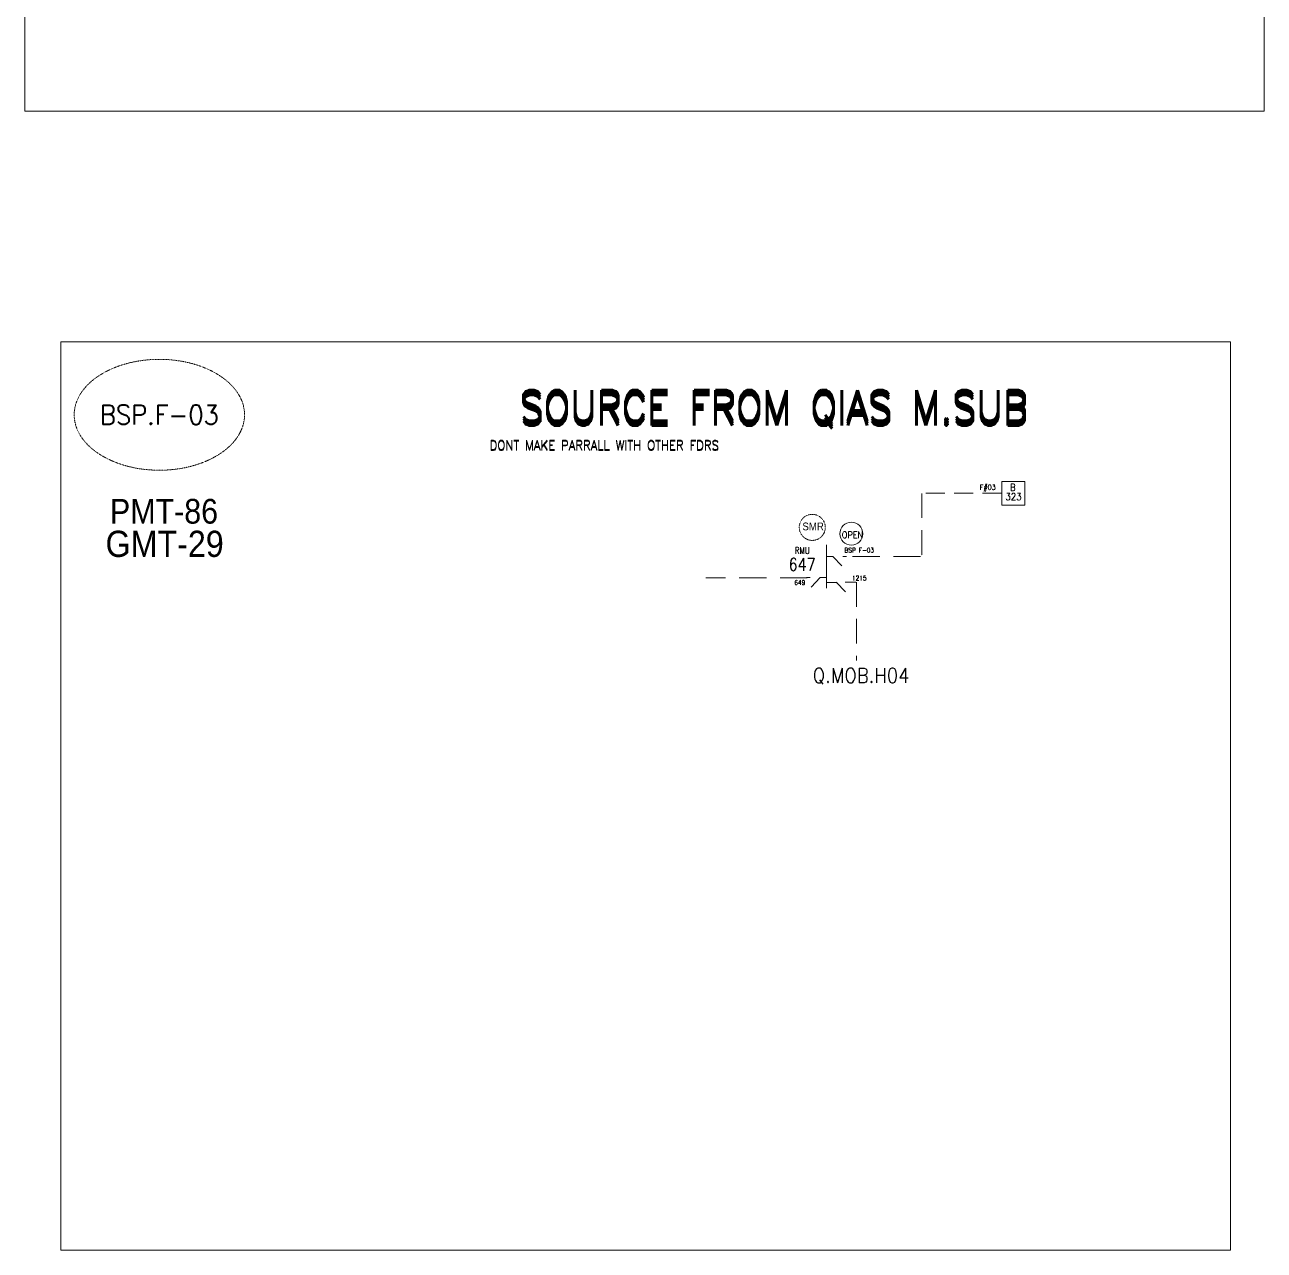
# Model space of a CAD drawing. Header units: metres. Extents: x 65984 to 144644, y -19036 to 23726.
# Drawn here: x 86580 to 87912, y 12650 to 13967 of the extents above; entities that cross this region are included whole.
import ezdxf
from ezdxf.enums import TextEntityAlignment as Align

# ---------------------------------------------------------------- set-up
doc = ezdxf.new("R2010")
doc.units = ezdxf.units.M
doc.header["$MEASUREMENT"] = 0
doc.linetypes.add('DGN Style 3', pattern=[0.013877, 0, -0.013877])
doc.linetypes.add('HIDDEN2', pattern=[2381.25, 1587.5, -793.75])
doc.layers.get('0').update_dxf_attribs({"color": 95, "lineweight": 40})
for name, color, linetype, lineweight in [('d_eos', 111, 'Continuous', 40), ('d_eos no', 121, 'Continuous', 40), ('d_tf no', 6, 'Continuous', 40), ('d_ug cable', 95, 'Continuous', 40), ('fedr no', 95, 'Continuous', 40), ('GRID STATION  04', 7, 'Continuous', 40), ('Level 37', 7, 'Continuous', 0), ('O H MAIN FEEDER', 4, 'Continuous', 100), ('SW N O', 114, 'Continuous', 30)]:
    doc.layers.add(name, color=color, linetype=linetype, lineweight=lineweight)
doc.styles.add('NASKHF', font='naskhf.shx', dxfattribs={"height": 8})
doc.styles.add('Style-Arial', font='arial.ttf')
doc.styles.add('Style-simplex', font='simplex.shx')
doc.styles.add('Style-STANDARD', font='STANDARD.shx')

# ---------------------------------------------------------------- blocks, each defined once
blk = doc.blocks.new('*U4351')
at = {"layer": 'SW N O', "color": 151, "lineweight": 13, "ltscale": 0.426762}
blk.add_circle((0, 0), 16.8, dxfattribs=at)
at = {"layer": 'SW N O', "color": 151, "lineweight": 13, "insert": (1.7, -1.8), "char_height": 9.6, "attachment_point": 5, "line_spacing_factor": 0.6, "style": 'Style-STANDARD'}
blk.add_mtext('OPEN', dxfattribs=at)
blk = doc.blocks.new('*U4352')
at = {"layer": 'd_eos', "color": 2, "linetype": 'Continuous', "lineweight": 13, "ltscale": 0.919211}
for p, q in [((-0.01, -16.17), (-0.01, 16.15)), ((-12.1, 7.43), (-14.92, 7.43)), ((-4.66, 7.43), (-11.45, 0.43)), ((-0.01, 7.43), (-4.66, 7.43)), ((-0.01, -8.42), (4.64, -8.42)), ((4.64, -8.42), (11.44, -15.43)), ((12.09, -8.42), (14.91, -8.42))]:
    blk.add_line(p, q, dxfattribs=at)

msp = doc.modelspace()

# ---------------------------------------------------------------- linework, layer by layer
at = {"color": 1, "linetype": 'HIDDEN2', "lineweight": 13, "ltscale": 0.012803}
msp.add_line((87629.5, 13463.1), (87544.3, 13463.1), dxfattribs=at)
at = {"color": 1, "linetype": 'HIDDEN2', "lineweight": 13, "ltscale": 0.018436}
for p, q in [((87542.6, 13395.2), (87461.2, 13395.2)), ((87420.8, 13372.3), (87312, 13372.3))]:
    msp.add_line(p, q, dxfattribs=at)
at = {"color": 1, "linetype": 'HIDDEN2', "lineweight": 13, "ltscale": 0.016593}
for points in [[(87543.8, 13462.9), (87543.8, 13395.7), (87543.8, 13395.7)], [(87473.6, 13367.5), (87473.6, 13283.3), (87473.6, 13283.3)]]:
    msp.add_lwpolyline(points, dxfattribs=at)
at = {"layer": 'd_eos', "color": 2, "linetype": 'Continuous', "lineweight": 13, "ltscale": 1.305845}
for p, q in [((87441.4, 13367.3), (87453, 13367.3)), ((87451.9, 13367.5), (87461.9, 13357.3)), ((87461.5, 13367.4), (87473.1, 13367.4))]:
    msp.add_line(p, q, dxfattribs=at)
at = {"layer": 'd_ug cable', "color": 1, "linetype": 'DGN Style 3', "lineweight": 13}
msp.add_circle((87426.2, 13426.4), 14, dxfattribs=at)
at = {"layer": 'fedr no', "color": 82, "linetype": 'DGN Style 3', "lineweight": 13, "true_color": 0x1dc70e}
msp.add_ellipse((86724.7, 13547.4), major_axis=(91.5, 0), ratio=0.651175, dxfattribs=at)
at = {"layer": 'GRID STATION  04', "color": 1, "linetype": 'Continuous', "lineweight": 13, "ltscale": 0.588932, "flags": 128}
msp.add_lwpolyline([(87654.5, 13475.6), (87630, 13475.6), (87630, 13450.1), (87654.5, 13450.1)], close=True, dxfattribs=at)
at = {"layer": 'O H MAIN FEEDER', "color": 140, "lineweight": 13, "ltscale": 0.476643, "flags": 128}
msp.add_lwpolyline([(86580.1, 14971.9), (87911.8, 14971.9), (87911.8, 13873.6), (86580.1, 13873.6)], close=True, dxfattribs=at)
at = {"layer": 'O H MAIN FEEDER', "color": 140, "lineweight": 13, "ltscale": 0.498271, "flags": 128}
msp.add_lwpolyline([(86618.9, 13625.9), (87875.4, 13625.9), (87875.4, 12649.5), (86618.9, 12649.5)], close=True, dxfattribs=at)

# ---------------------------------------------------------------- block references
at = {"layer": 'd_eos', "color": 2, "linetype": 'Continuous', "lineweight": 13, "ltscale": 0.919211, "extrusion": (0, 0, -1), "xscale": 1.44, "yscale": 1.44, "zscale": 1.44}
msp.add_blockref('*U4352', (-87441.5, 13384.5), dxfattribs=at)
at = {"layer": 'SW N O', "color": 151, "lineweight": 13, "xscale": 0.733146729852863, "yscale": 0.733146729852863, "zscale": 0.733146729852863}
msp.add_blockref('*U4351', (87468.2, 13419.6), dxfattribs=at)

# ---------------------------------------------------------------- texts
at = {"layer": 'd_eos no', "color": 7, "linetype": 'Continuous', "lineweight": 13, "style": 'Style-Arial', "width": 0.88}
for s, height, p in [('PMT-86', 26.57, (86671.6, 13457)), ('GMT-29', 28.17, (86666.9, 13422.8))]:
    msp.add_text(s, height=height, dxfattribs=at).set_placement(p, align=Align.TOP_LEFT)
at = {"layer": 'd_tf no', "color": 2, "lineweight": 13, "insert": (87415.6, 13431.6), "char_height": 8.362, "attachment_point": 1, "style": 'NASKHF'}
msp.add_mtext('\\Fmsdefault;\\H1x;\\W0.925;SMR\\P', dxfattribs=at)
at = {"layer": 'fedr no', "color": 2, "linetype": 'Continuous', "lineweight": 13, "attachment_point": 5, "style": 'Style-STANDARD'}
for s, insert, char_height in [('\\H0.792701x;SOURCE FROM QIAS M.SUB', (87385, 13555.9), 41.718), ('\\H0.792701x;SOURCE FROM QIAS M.SUB', (87385, 13553.2), 41.718), ('\\H0.792701x;SOURCE FROM QIAS M.SUB', (87385, 13550.7), 41.718), ('\\H0.792701x;DONT MAKE PARRALL WITH OTHER FDRS', (87202.7, 13515), 12.714), ('\\H0.792701x;DONT MAKE PARRALL WITH OTHER FDRS', (87202.7, 13514.5), 12.714), ('\\H0.792701x;DONT MAKE PARRALL WITH OTHER FDRS', (87202.7, 13514.1), 12.714)]:
    msp.add_mtext(s, dxfattribs=dict(at, insert=insert, char_height=char_height))
at = {"layer": 'fedr no', "color": 6, "linetype": 'Continuous', "lineweight": 13, "attachment_point": 5, "style": 'Style-STANDARD'}
for s, insert, char_height in [('BSP.F-03', (86724.7, 13547.4), 21), ('\\H0.792701x;Q.MOB.H04', (87478.6, 13266.5), 19.643)]:
    msp.add_mtext(s, dxfattribs=dict(at, insert=insert, char_height=char_height))
at = {"layer": 'GRID STATION  04', "color": 7, "linetype": 'Continuous', "lineweight": 13, "style": 'Style-STANDARD', "width": 0.866667}
msp.add_text('F#03', height=5.51, dxfattribs=at).set_placement((87614.8, 13469.5), align=Align.MIDDLE_CENTER)
at = {"layer": 'GRID STATION  04', "color": 1, "linetype": 'Continuous', "lineweight": 13, "style": 'Style-STANDARD'}
for s, height, p in [('B', 7.38, (87641.7, 13469.5)), ('323', 7.48, (87642.4, 13459.3))]:
    msp.add_text(s, height=height, dxfattribs=at).set_placement(p, align=Align.MIDDLE_CENTER)
at = {"layer": 'Level 37', "color": 2, "linetype": 'Continuous', "lineweight": 13, "ltscale": 1.44, "style": 'Style-STANDARD'}
for s, height, width, p in [('RMU', 7.19, 0.854701, (87415.5, 13401.6)), ('647', 13.52, 0.909091, (87415.3, 13386.5))]:
    msp.add_text(s, height=height, dxfattribs=dict(at, width=width)).set_placement(p, align=Align.MIDDLE_CENTER)
at = {"layer": 'Level 37', "color": 7, "linetype": 'Continuous', "lineweight": 13, "ltscale": 1.44, "width": 0.909091}
for s, style, p in [('BSP F-03', 'Style-STANDARD', (87476.7, 13401.9)), ('1215', 'Style-simplex', (87476.7, 13371.9)), ('649', 'Style-STANDARD', (87412.8, 13367))]:
    msp.add_text(s, height=5.02, dxfattribs=dict(at, style=style)).set_placement(p, align=Align.MIDDLE_CENTER)

doc.saveas('drawing.dxf')
